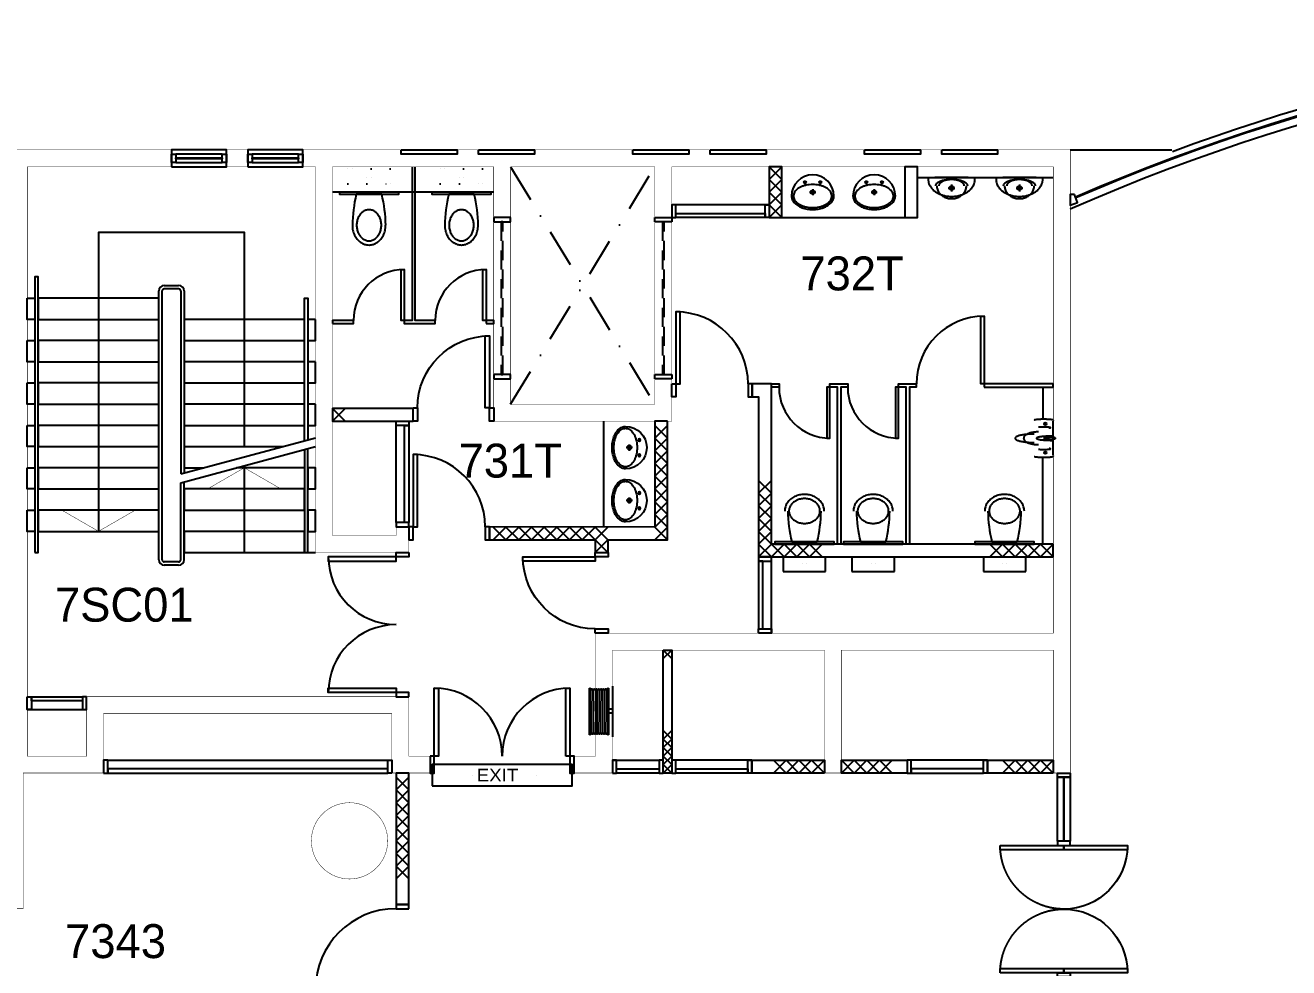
# Model space of a CAD drawing. Header units: millimetres. Extents: x -68474 to 336725, y -113450 to 40976.
# Drawn here: x -21824 to -6924, y 29278 to 40394 of the extents above; entities that cross this region are included whole.
import ezdxf

# ---------------------------------------------------------------- set-up
doc = ezdxf.new("R2010")
doc.units = ezdxf.units.MM
doc.header["$LTSCALE"] = 900
for name, pattern in [('s3152a$0$DASHDOT', [1, 0.5, -0.25, 0, -0.25]), ('s3152a$0$DOT', [0.25, 0, -0.25]), ('s3152a$0$HIDDEN', [0.375, 0.25, -0.125])]:
    doc.linetypes.add(name, pattern=pattern)
for name, color, linetype in [('s3152a$0$11', 14, 'Continuous'), ('s3152a$0$20', 7, 'Continuous'), ('s3152a$0$22', 2, 'Continuous'), ('s3152a$0$23', 7, 'Continuous'), ('s3152a$0$25', 7, 'Continuous'), ('s3152a$0$30', 7, 'Continuous'), ('s3152a$0$39', 7, 'Continuous'), ('s3152a$0$49', 7, 'Continuous'), ('s3152a$0$56', 7, 'Continuous'), ('s3152a$0$6', 7, 'Continuous'), ('s3152a$0$ROOM-NO', 4, 'Continuous')]:
    doc.layers.add(name, color=color, linetype=linetype)
doc.styles.add('s3152a$0$STANDARD', font='txt')

# ---------------------------------------------------------------- blocks, each defined once
blk = doc.blocks.new('s3152a$0$D950B')
at = {"layer": 's3152a$0$30', "color": 4, "linetype": 'Continuous'}
for points in [[(0.05, 0.155), (0.1, 0.155), (0.1, 1.005), (0.05, 1.005)], [(0.05, 0.155), (0, 0.155), (0, 0), (0.05, 0)], [(0.95, 0.155), (0.9, 0.155), (0.9, 0), (0.95, 0)]]:
    blk.add_lwpolyline(points, close=True, dxfattribs=at)
blk.add_arc((0.05, 0.155), 0.85, 0, 90, dxfattribs=at)
blk = doc.blocks.new('s3152a$0$H1350')
at = {"layer": 's3152a$0$22', "color": 1, "linetype": 'Continuous'}
for points in [[(0, 0), (0.15, 0.15), (0.3, 0), (0.45, 0.15), (0.6, 0), (0.75, 0.15), (0.9, 0), (1.05, 0.15), (1.2, 0), (1.35, 0.15)], [(0, 0.15), (0.15, 0), (0.3, 0.15), (0.45, 0), (0.6, 0.15), (0.75, 0), (0.9, 0.15), (1.05, 0), (1.2, 0.15), (1.35, 0)]]:
    blk.add_lwpolyline(points, dxfattribs=at)
blk = doc.blocks.new('s3152a$0$H150')
at = {"layer": 's3152a$0$22', "color": 1, "linetype": 'Continuous'}
for p, q in [((0, 0), (0.15, 0.15)), ((0, 0.15), (0.15, 0))]:
    blk.add_line(p, q, dxfattribs=at)
blk = doc.blocks.new('s3152a$0$INWHB')
at = {"layer": 's3152a$0$49', "color": 2, "linetype": 'Continuous'}
for p, q in [((-0.0727, 0.1182), (-0.1091, 0.1182)), ((-0.0909, 0.1), (-0.0909, 0.1364)), ((-0.0364, 0), (0.0364, 0)), ((0, 0.0364), (0, -0.0364)), ((0.1091, 0.1182), (0.0727, 0.1182)), ((0.0909, 0.1), (0.0909, 0.1364))]:
    blk.add_line(p, q, dxfattribs=at)
blk.add_lwpolyline([(0.227274, -0.045455, 0.072876), (0.223573, -0.021254, 0.06304), (0.213568, 0.001185, 0.057437), (0.195932, 0.023636, 0.043605), (0.174102, 0.042199, 0.039889), (0.144982, 0.059572, 0.031875), (0.113637, 0.07264, 0.030154), (0.077022, 0.082847, 0.026833), (0.039466, 0.088838, 0.026339), (0, 0.090914, 0.026339), (-0.039466, 0.088838, 0.026833), (-0.077022, 0.082847, 0.030154), (-0.113637, 0.07264, 0.031875), (-0.144982, 0.059572, 0.039889), (-0.174102, 0.042199, 0.043605), (-0.195932, 0.023636, 0.057437), (-0.213568, 0.001185, 0.06304), (-0.223573, -0.021254, 0.072876), (-0.227274, -0.045455, 0.072876), (-0.223573, -0.069656, 0.06304), (-0.213568, -0.092094, 0.057437), (-0.195932, -0.114546, 0.043605), (-0.174102, -0.133108, 0.039889), (-0.144982, -0.150481, 0.031875), (-0.113637, -0.16355, 0.030154), (-0.077022, -0.173757, 0.026833), (-0.039466, -0.179748, 0.026339), (0, -0.181824, 0.026339), (0.039466, -0.179748, 0.026833), (0.077022, -0.173757, 0.030154), (0.113637, -0.16355, 0.031875), (0.144982, -0.150481, 0.039889), (0.174102, -0.133108, 0.043605), (0.195932, -0.114546, 0.057437), (0.213568, -0.092094, 0.06304), (0.223573, -0.069656, 0.072876), (0.227274, -0.045455)], format="xyb", close=True, dxfattribs=at)
blk.add_lwpolyline([(-0.250002, -0.045455, 0.051507), (-0.247782, -0.066455, 0.047964), (-0.241483, -0.086631, 0.045732), (-0.23062, -0.106852, 0.038743), (-0.216508, -0.125001, 0.036374), (-0.197751, -0.14279, 0.030392), (-0.176778, -0.15795, 0.028753), (-0.151573, -0.171974, 0.02488), (-0.125001, -0.183232, 0.023929), (-0.09522, -0.192557, 0.021857), (-0.064705, -0.199126, 0.021427), (-0.032468, -0.203201, 0.020782), (0, -0.204547, 0.020782), (0.032468, -0.203201, 0.021427), (0.064705, -0.199126, 0.021857), (0.09522, -0.192557, 0.023929), (0.125001, -0.183232, 0.02488), (0.151573, -0.171974, 0.028753), (0.176778, -0.15795, 0.030392), (0.197751, -0.14279, 0.036374), (0.216508, -0.125001, 0.038743), (0.23062, -0.106852, 0.045732), (0.241483, -0.086631, 0.047964), (0.247782, -0.066455, 0.051507), (0.250002, -0.045455)], format="xyb", dxfattribs=at)
for centre, radius in [((-0.09091, 0.118183), 0.013636), ((0, 0), 0.022727), ((0.09091, 0.118183), 0.013636)]:
    blk.add_circle(centre, radius, dxfattribs=at)
blk.add_arc((0, -0.045455), 0.250002, 0, 180, dxfattribs=at)
blk = doc.blocks.new('s3152a$0$EXIT')
at = {"layer": 's3152a$0$39', "color": 1, "linetype": 'Continuous'}
blk.add_lwpolyline([(-0.825, -0.25), (0.825, -0.25), (0.825, 0), (-0.825, 0)], close=True, dxfattribs=at)
at = {"layer": 's3152a$0$39', "color": 1, "linetype": 's3152a$0$DOT'}
for centre in [(-0.375001, -0.125), (0.375001, -0.125)]:
    blk.add_circle(centre, 0.025, dxfattribs=at)
at = {"layer": 's3152a$0$39', "color": 1, "linetype": 'Continuous', "style": 's3152a$0$STANDARD', "width": 1.1}
blk.add_text('EXIT', height=0.15, dxfattribs=at).set_placement((-0.3001, -0.2))
blk = doc.blocks.new('s3152a$0$HAT15')
at = {"layer": 's3152a$0$22', "color": 14, "linetype": 'Continuous'}
for p, q in [((0, 0), (0.15, 0.15)), ((0, 0.15), (0.15, 0))]:
    blk.add_line(p, q, dxfattribs=at)
blk = doc.blocks.new('s3152a$0$CHAT15')
at = {"layer": 's3152a$0$22', "color": 14, "linetype": 'Continuous'}
for points in [[(0, 0), (0.15, 0.15), (0.3, 0), (0.45, 0.15), (0.6, 0), (0.75, 0.15)], [(0, 0.15), (0.15, 0), (0.3, 0.15), (0.45, 0), (0.6, 0.15), (0.75, 0)]]:
    blk.add_lwpolyline(points, dxfattribs=at)
blk = doc.blocks.new('s3152a$0$H600')
at = {"layer": 's3152a$0$22', "color": 14, "linetype": 'Continuous'}
for points in [[(0, 0), (0.15, 0.15), (0.3, 0), (0.45, 0.15), (0.6, 0)], [(0, 0.15), (0.15, 0), (0.3, 0.15), (0.45, 0), (0.6, 0.15)]]:
    blk.add_lwpolyline(points, dxfattribs=at)
blk = doc.blocks.new('s3152a$0$HR')
at = {"layer": 's3152a$0$56', "color": 1, "linetype": 's3152a$0$HIDDEN'}
for p, q in [((-0.3, 0), (0.3, 0)), ((0.249, -0.0595), (-0.2491, -0.0671)), ((0.249, -0.0863), (-0.2491, -0.0939)), ((0.249, -0.1131), (-0.2491, -0.1207)), ((0.249, -0.1399), (-0.2491, -0.1475)), ((0.249, -0.1667), (-0.2491, -0.1743)), ((-0.2491, -0.201), (0.249, -0.1934)), ((0.249, -0.2202), (-0.2491, -0.2278)), ((0.249, -0.247), (-0.2491, -0.2546))]:
    blk.add_line(p, q, dxfattribs=at)
for points in [[(-0.275, -0.0575), (-0.275, -0.045), (0.275, -0.045), (0.275, -0.0575)], [(0.02, -0.0001), (0.02, -0.045), (-0.03, -0.045), (-0.03, -0.0001)], [(0.275, -0.2575), (0.275, -0.27), (-0.275, -0.27), (-0.275, -0.2575)]]:
    blk.add_lwpolyline(points, close=True, dxfattribs=at)
for centre, start, end in [((-0.2491, -0.08055), 89.999978, 269.999972), ((-0.2491, -0.107336), 89.999978, 269.999972), ((-0.2491, -0.134122), 89.999978, 269.999972), ((-0.2491, -0.160907), 89.999978, 269.999972), ((0.249, -0.07295), 270.000028, 90.000022), ((0.249, -0.099736), 270.000028, 90.000022), ((0.249, -0.126522), 270.000028, 90.000022), ((0.249, -0.153307), 270.000028, 90.000022), ((-0.2491, -0.187693), 89.999978, 269.999972), ((-0.2491, -0.214479), 89.999978, 269.999972), ((-0.2491, -0.241265), 89.999978, 269.999972), ((0.249, -0.180093), 270.000028, 90.000022), ((0.249, -0.206879), 270.000028, 90.000022), ((0.249, -0.233665), 270.000028, 90.000022)]:
    blk.add_arc(centre, 0.013393, start, end, dxfattribs=at)
blk = doc.blocks.new('s3152a$0$D1700B')
at = {"layer": 's3152a$0$30', "color": 14, "linetype": 'Continuous'}
for points in [[(0, 0), (0.05, 0), (0.05, 0.95), (0.1, 0.95), (0.1, 0.15), (0, 0.15), (0, 0)], [(1.7, 0), (1.65, 0), (1.65, 0.95), (1.6, 0.95), (1.6, 0.15), (1.7, 0.15), (1.7, 0)]]:
    blk.add_lwpolyline(points, dxfattribs=at)
for centre, start, end in [((0.05, 0.15), 0, 90), ((1.650003, 0.15), 90, 180)]:
    blk.add_arc(centre, 0.800001, start, end, dxfattribs=at)
blk = doc.blocks.new('s3152a$0$D1600D')
at = {"layer": 's3152a$0$30', "color": 10, "linetype": 'Continuous'}
for points in [[(0.05, 0.075), (0.1, 0.075), (0.1, 0.825), (0.05, 0.825)], [(1.5, 0.075), (1.55, 0.075), (1.55, 0.825), (1.5, 0.825)], [(0, 0), (0.05, 0), (0.05, 0.15), (0, 0.15)], [(1.6, 0), (1.55, 0), (1.55, 0.15), (1.6, 0.15)]]:
    blk.add_lwpolyline(points, close=True, dxfattribs=at)
at = {"layer": 's3152a$0$30', "color": 10, "linetype": 's3152a$0$HIDDEN'}
for points in [[(0.05, -0.675), (0.1, -0.675), (0.1, 0.075), (0.05, 0.075)], [(1.5, -0.675), (1.55, -0.675), (1.55, 0.075), (1.5, 0.075)]]:
    blk.add_lwpolyline(points, close=True, dxfattribs=at)
at = {"layer": 's3152a$0$30', "color": 10, "linetype": 'Continuous'}
for centre, start, end in [((0.05, 0.075), 0, 90), ((1.550003, 0.075), 90, 180)]:
    blk.add_arc(centre, 0.750001, start, end, dxfattribs=at)
at = {"layer": 's3152a$0$30', "color": 10, "linetype": 's3152a$0$HIDDEN'}
for centre, start, end in [((0.05, 0.075), 270, 0), ((1.550003, 0.075), 180, 270)]:
    blk.add_arc(centre, 0.750001, start, end, dxfattribs=at)
blk = doc.blocks.new('s3152a$0$D1050B')
at = {"layer": 's3152a$0$30', "linetype": 'Continuous'}
for points in [[(0.05, 0.15), (0.1, 0.15), (0.1, 1.1), (0.05, 1.1)], [(0, 0), (0.05, 0), (0.05, 0.15), (0, 0.15)], [(1, 0), (1.05, 0), (1.05, 0.15), (1, 0.15)]]:
    blk.add_lwpolyline(points, close=True, dxfattribs=at)
blk.add_arc((0.05, 0.15), 0.95, 0, 90, dxfattribs=at)
blk = doc.blocks.new('s3152a$0$D1700A')
at = {"layer": 's3152a$0$30', "color": 4, "linetype": 'Continuous'}
for points in [[(0.05, 0.2), (0.05, 1), (0.1, 1), (0.1, 0.2)], [(1.6, 0.2), (1.6, 1), (1.65, 1), (1.65, 0.2)], [(0, 0.2), (0, 0), (0.05, 0), (0.05, 0.2)], [(1.65, 0.2), (1.65, 0), (1.7, 0), (1.7, 0.2)]]:
    blk.add_lwpolyline(points, close=True, dxfattribs=at)
for centre, start, end in [((0.05, 0.2), 359.999997, 89.999997), ((1.650003, 0.2), 90, 180)]:
    blk.add_arc(centre, 0.800001, start, end, dxfattribs=at)
blk = doc.blocks.new('s3152a$0$URINAL')
at = {"layer": 's3152a$0$49', "color": 2, "linetype": 'Continuous'}
for p, q in [((0.1974, 0.126), (-0.1974, 0.126)), ((-0.04, 0), (0.04, 0)), ((0, 0.04), (0, -0.04))]:
    blk.add_line(p, q, dxfattribs=at)
for points in [[(-0.273721, 0.119107, 0.048119), (-0.274713, 0.091518, 0.047357), (-0.27049, 0.064232, 0.046233), (-0.260788, 0.03713, 0.041674), (-0.246508, 0.012101, 0.039825), (-0.226759, -0.012176, 0.034711), (-0.203615, -0.033287, 0.033156), (-0.175464, -0.052688, 0.029346), (-0.145101, -0.06845, 0.028353), (-0.110889, -0.081463, 0.026166), (-0.075456, -0.090689, 0.025698), (-0.037933, -0.096404, 0.024996), (-0.000022, -0.0983, 0.024996), (0.03789, -0.096409, 0.025697), (0.075414, -0.090698, 0.026165), (0.110849, -0.081476, 0.028351), (0.145064, -0.068466, 0.029343), (0.17543, -0.052708, 0.033153), (0.203585, -0.033311, 0.034708), (0.226734, -0.012202, 0.039821), (0.246488, 0.012072, 0.04167), (0.260774, 0.0371, 0.04623), (0.270482, 0.0642, 0.047355), (0.274711, 0.091486, 0.04812), (0.273725, 0.119075)], [(0.1908, 0.025, 0.083482), (0.188991, 0.03515, 0.065598), (0.184299, 0.044412, 0.056472), (0.175633, 0.054321, 0.037114), (0.165238, 0.0625, 0.032656), (0.15052, 0.071105, 0.023126), (0.134916, 0.078033, 0.021129), (0.115388, 0.084738, 0.016704), (0.0954, 0.089952, 0.015769), (0.072504, 0.094378, 0.013783), (0.049383, 0.097445, 0.013403), (0.024725, 0.09937, 0.012829), (0, 0.1, 0.012829), (-0.024725, 0.09937, 0.013403), (-0.049383, 0.097445, 0.013783), (-0.072504, 0.094378, 0.015769), (-0.0954, 0.089952, 0.016704), (-0.115388, 0.084738, 0.021129), (-0.134916, 0.078033, 0.023126), (-0.15052, 0.071105, 0.032656), (-0.165238, 0.0625, 0.037114), (-0.175633, 0.054321, 0.056472), (-0.184299, 0.044412, 0.065598), (-0.188991, 0.03515, 0.083482), (-0.1908, 0.025)], [(-0.175, 0.025, 0.041648), (-0.173192, 0.003581, 0.040768), (-0.167912, -0.01726, 0.04019), (-0.159083, -0.037481, 0.03806), (-0.14722, -0.056096, 0.037232), (-0.132074, -0.073398, 0.034861), (-0.114601, -0.088363, 0.034115), (-0.094417, -0.10129, 0.032266), (-0.072698, -0.111445, 0.03178), (-0.049179, -0.118951, 0.030802), (-0.024905, -0.123473, 0.030636), (0, -0.124997, 0.030636), (0.024905, -0.123473, 0.030802), (0.049179, -0.118951, 0.03178), (0.072698, -0.111445, 0.032266), (0.094417, -0.10129, 0.034115), (0.114601, -0.088363, 0.034861), (0.132074, -0.073398, 0.037232), (0.14722, -0.056096, 0.03806), (0.159083, -0.037481, 0.04019), (0.167912, -0.01726, 0.040768), (0.173192, 0.003581, 0.041648), (0.175, 0.025)], [(0.15, 0.025, 0.065631), (0.14863, 0.035003, 0.05706), (0.144889, 0.044412, 0.052063), (0.138229, 0.054122, 0.039107), (0.129904, 0.0625, 0.035428), (0.118478, 0.071004, 0.027056), (0.106066, 0.078033, 0.025066), (0.090809, 0.084699, 0.020572), (0.075, 0.089952, 0.01956), (0.057052, 0.094366, 0.017395), (0.038823, 0.097445, 0.016967), (0.019455, 0.099368, 0.016322), (0, 0.1, 0.016322), (-0.019455, 0.099368, 0.016967), (-0.038823, 0.097445, 0.017395), (-0.057052, 0.094366, 0.01956), (-0.075, 0.089952, 0.020572), (-0.090809, 0.084699, 0.025066), (-0.106066, 0.078033, 0.027056), (-0.118478, 0.071004, 0.035428), (-0.129904, 0.0625, 0.039107), (-0.138229, 0.054122, 0.052063), (-0.144889, 0.044412, 0.05706), (-0.14863, 0.035003, 0.065631), (-0.15, 0.025)]]:
    blk.add_lwpolyline(points, format="xyb", dxfattribs=at)
blk.add_circle((0, 0), 0.025, dxfattribs=at)
blk = doc.blocks.new('s3152a$0$55AAD')
at = {"layer": 's3152a$0$49', "color": 2, "linetype": 'Continuous'}
for p, q in [((-0.3501, 0.0251), (-0.5001, 0.0251)), ((-0.5001, 0.0251), (-0.2001, 0.0251)), ((-0.5001, 0.0251), (-0.2001, 0.0251)), ((-0.6, -0.15), (-0.1, -0.15)), ((-0.6, -0.15), (-0.6, -0.325)), ((-0.1, -0.325), (-0.1, -0.15)), ((-0.6, -0.325), (-0.1, -0.325))]:
    blk.add_line(p, q, dxfattribs=at)
at = {"layer": 's3152a$0$49', "color": 2, "linetype": 's3152a$0$DOT'}
for p, q in [((-0.375, -0.225), (-0.375, 0)), ((-0.325, -0.225), (-0.325, 0))]:
    blk.add_line(p, q, dxfattribs=at)
at = {"layer": 's3152a$0$49', "color": 2, "linetype": 'Continuous'}
for points in [[(-0.1169, 0.390001, 0.038902), (-0.118923, 0.415681, 0.038109), (-0.124843, 0.440755, 0.037587), (-0.134757, 0.465249, 0.035627), (-0.14813, 0.488051, 0.034853), (-0.165282, 0.5096, 0.032579), (-0.185174, 0.528665, 0.031843), (-0.208348, 0.545732, 0.029932), (-0.23345, 0.559829, 0.029397), (-0.260994, 0.571239, 0.028181), (-0.28967, 0.579419, 0.027906), (-0.319649, 0.584428, 0.027494), (-0.350001, 0.586101, 0.027494), (-0.380352, 0.584428, 0.027906), (-0.410331, 0.579419, 0.028181), (-0.439007, 0.571239, 0.029397), (-0.466551, 0.559829, 0.029932), (-0.491654, 0.545732, 0.031843), (-0.514827, 0.528665, 0.032579), (-0.534719, 0.5096, 0.034853), (-0.551871, 0.488051, 0.035627), (-0.565244, 0.465249, 0.037587), (-0.575158, 0.440755, 0.038109), (-0.581078, 0.415681, 0.038902), (-0.583101, 0.390001)], [(-0.1669, 0.390001, 0.041026), (-0.168495, 0.409157, 0.03988), (-0.173139, 0.427814, 0.03913), (-0.180956, 0.446116, 0.036397), (-0.191431, 0.463051, 0.035345), (-0.204954, 0.479158, 0.032343), (-0.220529, 0.493309, 0.0314), (-0.238786, 0.506059, 0.029006), (-0.25845, 0.516527, 0.028353), (-0.280126, 0.525042, 0.026886), (-0.302611, 0.531123, 0.026561), (-0.326174, 0.534857, 0.026073), (-0.350001, 0.536101, 0.026073), (-0.373827, 0.534857, 0.026561), (-0.39739, 0.531123, 0.026886), (-0.419875, 0.525042, 0.028353), (-0.441551, 0.516527, 0.029006), (-0.461215, 0.506059, 0.0314), (-0.479472, 0.493309, 0.032343), (-0.495047, 0.479158, 0.035345), (-0.50857, 0.463051, 0.036397), (-0.519045, 0.446116, 0.03913), (-0.526862, 0.427814, 0.03988), (-0.531506, 0.409157, 0.041026), (-0.533101, 0.390001)], [(-0.533101, 0.390001, 0.041026), (-0.531506, 0.370845, 0.03988), (-0.526862, 0.352187, 0.03913), (-0.519045, 0.333885, 0.036397), (-0.50857, 0.316951, 0.035345), (-0.495047, 0.300843, 0.032343), (-0.479472, 0.286692, 0.0314), (-0.461215, 0.273942, 0.029006), (-0.441551, 0.263474, 0.028353), (-0.419875, 0.254959, 0.026886), (-0.39739, 0.248879, 0.026561), (-0.373827, 0.245144, 0.026073), (-0.350001, 0.2439, 0.026073), (-0.326174, 0.245144, 0.026561), (-0.302611, 0.248879, 0.026886), (-0.280126, 0.254959, 0.028353), (-0.25845, 0.263474, 0.029006), (-0.238786, 0.273942, 0.0314), (-0.220529, 0.286692, 0.032343), (-0.204954, 0.300843, 0.035345), (-0.191431, 0.316951, 0.036397), (-0.180956, 0.333885, 0.03913), (-0.173139, 0.352187, 0.03988), (-0.168495, 0.370845, 0.041026), (-0.1669, 0.390001)]]:
    blk.add_lwpolyline(points, format="xyb", dxfattribs=at)
blk.add_lwpolyline([(-0.7, 0), (0, 0), (0, 0.025), (-0.7, 0.025), (-0.7001, 0.0001)], dxfattribs=at)
at = {"layer": 's3152a$0$49', "color": 2, "linetype": 's3152a$0$DOT'}
blk.add_circle((-0.350001, -0.225), 0.025, dxfattribs=at)
at = {"layer": 's3152a$0$49', "color": 2, "linetype": 'Continuous'}
for centre, start, end in [((1.185185, 0.422852), 181.087622, 193.279617), ((-1.885187, 0.422852), 346.720381, 358.912375)]:
    blk.add_arc(centre, 1.731561, start, end, dxfattribs=at)
blk = doc.blocks.new('s3152a$0$SWHB')
at = {"layer": 's3152a$0$49', "color": 2, "linetype": 'Continuous'}
for p, q in [((0.025, 0.4), (0.025, 0)), ((0.105, 0.37), (0.135, 0.37)), ((0.12, 0.385), (0.12, 0.355)), ((0.07, 0.2), (0.14, 0.2)), ((0.105, 0.165), (0.105, 0.235)), ((0.135, 0.03), (0.105, 0.03)), ((0.12, 0.045), (0.12, 0.015))]:
    blk.add_line(p, q, dxfattribs=at)
for points in [[(0.25, 0.413729, 0.099389), (0.246676, 0.415538, 0.020579), (0.242932, 0.41655, 0.019083), (0.235844, 0.418024, 0.009327), (0.228678, 0.419094, 0.008163), (0.218459, 0.42028, 0.005426), (0.208211, 0.421189, 0.004951), (0.195575, 0.422052, 0.003907), (0.182925, 0.422692, 0.003707), (0.168737, 0.423195, 0.00331), (0.154543, 0.4235, 0.003249), (0.139772, 0.423625, 0.003224), (0.125, 0.423559, 0.003268), (0.110652, 0.42331, 0.003598), (0.096309, 0.422864, 0.003771), (0.083361, 0.422273, 0.004679), (0.070425, 0.421463, 0.005094), (0.059755, 0.42059, 0.007423), (0.049112, 0.419451, 0.008434), (0.041434, 0.418396, 0.016175), (0.033822, 0.416966, 0.018015), (0.029563, 0.415922, 0.070243), (0.025598, 0.414176, 0.179913), (0.02471, 0.412769, 0.268919), (0.025, 0.411272)], [(0.2, 0.329225, 0.006402), (0.192472, 0.329918, 0.004385), (0.18493, 0.330448, 0.004026), (0.175781, 0.33094, 0.003243), (0.166627, 0.331299, 0.003094), (0.156484, 0.33157, 0.002809), (0.146339, 0.331722, 0.002771), (0.135894, 0.331762, 0.002793), (0.125449, 0.331686, 0.002845), (0.115413, 0.331501, 0.003188), (0.10538, 0.331194, 0.00336), (0.096437, 0.330806, 0.004261), (0.0875, 0.330281, 0.004671), (0.080256, 0.329729, 0.007043), (0.073028, 0.329008, 0.008047), (0.067968, 0.328359, 0.016609), (0.062949, 0.327461, 0.017138), (0.06033, 0.326865, 0.092607), (0.057951, 0.325747, 0.297366), (0.057783, 0.324838, 0.184769), (0.058374, 0.323982, 0.063782), (0.0612, 0.322911, 0.015332), (0.064189, 0.322287, 0.014045), (0.069577, 0.321416, 0.007274), (0.075, 0.320776)], [(0.075, 0.2125, 0.005438), (0.065292, 0.212396, 0.005719), (0.055589, 0.212074, 0.005905), (0.046536, 0.211566, 0.00692), (0.0375, 0.210826, 0.007399), (0.029716, 0.209967, 0.009905), (0.021967, 0.208839, 0.011032), (0.015969, 0.207717, 0.017937), (0.010048, 0.20625, 0.020879), (0.006189, 0.204996, 0.047975), (0.002556, 0.203236, 0.068124), (0.00084, 0.201861, 0.186356), (0, 0.2, 0.186356), (0.00084, 0.19814, 0.068124), (0.002556, 0.196765, 0.047975), (0.006189, 0.195004, 0.020879), (0.010048, 0.19375, 0.017937), (0.015969, 0.192284, 0.011032), (0.021967, 0.191161, 0.009905), (0.029716, 0.190034, 0.007399), (0.0375, 0.189175, 0.00692), (0.046536, 0.188435, 0.005905), (0.055589, 0.187926, 0.005719), (0.065292, 0.187605, 0.005438), (0.075, 0.1875)], [(0.025, 0.175, 0.004078), (0.050886, 0.17521, 0.004292), (0.076764, 0.175852, 0.004433), (0.100894, 0.176868, 0.005207), (0.125, 0.17835, 0.005573), (0.145738, 0.180065, 0.007505), (0.166422, 0.182323, 0.00837), (0.182374, 0.184559, 0.013844), (0.198205, 0.1875, 0.016014), (0.208381, 0.189964, 0.039812), (0.218186, 0.19353, 0.055445), (0.222657, 0.196087, 0.233017), (0.225, 0.2, 0.233017), (0.222657, 0.203914, 0.055445), (0.218186, 0.206471, 0.039812), (0.208381, 0.210036, 0.016014), (0.198205, 0.2125, 0.013844), (0.182374, 0.215442, 0.00837), (0.166422, 0.217678, 0.007505), (0.145738, 0.219935, 0.005573), (0.125, 0.221651, 0.005207), (0.100894, 0.223132, 0.004433), (0.076764, 0.224149, 0.004292), (0.050886, 0.224791, 0.004078), (0.025, 0.225)], [(0.2, 0.125, 0.013988), (0.222684, 0.125631, 0.014591), (0.245294, 0.127556, 0.014992), (0.266519, 0.130626, 0.01706), (0.2875, 0.135048, 0.018032), (0.305868, 0.140275, 0.02254), (0.323744, 0.146967, 0.024565), (0.338112, 0.153929, 0.033825), (0.351555, 0.1625, 0.038083), (0.361154, 0.170753, 0.055183), (0.369038, 0.180589, 0.062682), (0.373365, 0.189909, 0.076588), (0.375001, 0.2, 0.076588), (0.373365, 0.210092, 0.062682), (0.369038, 0.219412, 0.055183), (0.361154, 0.229248, 0.038083), (0.351555, 0.2375, 0.033825), (0.338112, 0.246072, 0.024565), (0.323744, 0.253033, 0.02254), (0.305868, 0.259726, 0.018032), (0.2875, 0.264952, 0.01706), (0.266519, 0.269374, 0.014992), (0.245294, 0.272445, 0.014591), (0.222684, 0.27437, 0.013988), (0.2, 0.275)], [(0.25, 0.15, 0.007251), (0.27913, 0.150419, 0.007617), (0.308235, 0.151704, 0.00786), (0.335411, 0.15374, 0.009172), (0.362501, 0.156699, 0.009791), (0.385893, 0.160142, 0.012973), (0.4091, 0.164645, 0.014411), (0.427178, 0.169161, 0.022771), (0.444856, 0.175, 0.026586), (0.456617, 0.18014, 0.054634), (0.467334, 0.187059, 0.074244), (0.472615, 0.19285, 0.144765), (0.475001, 0.2, 0.144765), (0.472615, 0.207151, 0.074244), (0.467334, 0.212941, 0.054634), (0.456617, 0.219861, 0.026586), (0.444856, 0.225, 0.022771), (0.427178, 0.23084, 0.014411), (0.4091, 0.235356, 0.012973), (0.385893, 0.239859, 0.009791), (0.362501, 0.243302, 0.009172), (0.335411, 0.246261, 0.00786), (0.308235, 0.248297, 0.007617), (0.27913, 0.249581, 0.007251), (0.25, 0.25)], [(0.075, 0.079225, 0.007274), (0.069577, 0.078584, 0.014045), (0.064189, 0.077714, 0.015332), (0.0612, 0.07709, 0.063782), (0.058374, 0.076018, 0.184769), (0.057783, 0.075163, 0.297366), (0.057951, 0.074253, 0.092607), (0.06033, 0.073136, 0.017138), (0.062949, 0.072539, 0.016609), (0.067968, 0.071642, 0.008047), (0.073028, 0.070993, 0.007043), (0.080256, 0.070272, 0.004671), (0.0875, 0.06972, 0.004261), (0.096437, 0.069195, 0.00336), (0.10538, 0.068806, 0.003188), (0.115413, 0.0685, 0.002845), (0.125449, 0.068315, 0.002793), (0.135894, 0.068239, 0.002771), (0.146339, 0.068279, 0.002809), (0.156484, 0.06843, 0.003094), (0.166627, 0.068701, 0.003243), (0.175781, 0.069061, 0.004026), (0.18493, 0.069553, 0.004385), (0.192472, 0.070083, 0.006402), (0.2, 0.070776)], [(0.025, -0.011271, 0.268919), (0.02471, -0.012768, 0.179913), (0.025598, -0.014175, 0.070243), (0.029563, -0.015921, 0.018015), (0.033822, -0.016965, 0.016175), (0.041434, -0.018396, 0.008434), (0.049112, -0.019451, 0.007423), (0.059755, -0.02059, 0.005094), (0.070425, -0.021462, 0.004679), (0.083361, -0.022272, 0.003771), (0.096309, -0.022863, 0.003598), (0.110652, -0.023309, 0.003268), (0.125, -0.023558, 0.003224), (0.139772, -0.023624, 0.003249), (0.154543, -0.023499, 0.00331), (0.168737, -0.023195, 0.003707), (0.182925, -0.022691, 0.003907), (0.195575, -0.022052, 0.004951), (0.208211, -0.021188, 0.005426), (0.218459, -0.02028, 0.008163), (0.228678, -0.019093, 0.009327), (0.235844, -0.018023, 0.019083), (0.242932, -0.016549, 0.020579), (0.246676, -0.015537, 0.099389), (0.25, -0.013729)]]:
    blk.add_lwpolyline(points, format="xyb", dxfattribs=at)
for centre, radius in [((0.12, 0.370001), 0.015), ((0.105, 0.2), 0.025), ((0.12, 0.03), 0.015)]:
    blk.add_circle(centre, radius, dxfattribs=at)
blk = doc.blocks.new('s3152a$0$H1200')
at = {"layer": 's3152a$0$22', "color": 1, "linetype": 'Continuous'}
for points in [[(0, 0), (0.15, 0.15), (0.3, 0), (0.45, 0.15), (0.6, 0), (0.75, 0.15), (0.9, 0), (1.05, 0.15), (1.2, 0)], [(0, 0.15), (0.15, 0), (0.3, 0.15), (0.45, 0), (0.6, 0.15), (0.75, 0), (0.9, 0.15), (1.05, 0), (1.2, 0.15)]]:
    blk.add_lwpolyline(points, dxfattribs=at)
blk = doc.blocks.new('s3152a')
at = {"layer": 's3152a$0$11', "color": 3, "linetype": 'Continuous', "const_width": 5}
for points in [[(-20100, 38725), (-20100, 38925), (-22000, 38925), (-22000, 31575), (-22000, 29975), (-21850, 29975), (-21850, 31575), (-20900, 31575), (-20900, 32275), (-17500, 32275), (-17500, 31575), (-17050, 31575), (-17050, 31775), (-17300, 31775), (-17300, 32475), (-21100, 32475), (-21100, 31775), (-21800, 31775), (-21800, 38725)], [(-19450, 38725), (-19200, 38725), (-19200, 38925), (-19450, 38925)], [(-15350, 31775), (-15100, 31775), (-15100, 33225), (-9700, 33225), (-9700, 38725), (-14200, 38725), (-14200, 35725), (-16300, 35725), (-16300, 38725), (-18200, 38725), (-18200, 34375), (-17450, 34375), (-17450, 34480), (-17300, 34480), (-17300, 34175), (-18400, 34175), (-18400, 38725), (-18550, 38725), (-18550, 38925), (-17389, 38925), (-17389, 38875), (-16730, 38875), (-16730, 38925), (-16478, 38925), (-16478, 38875), (-15819, 38875), (-15819, 38925), (-14658, 38925), (-14658, 38875), (-14000, 38875), (-14000, 38925), (-13748, 38925), (-13748, 38875), (-13088, 38875), (-13088, 38925), (-11927, 38925), (-11927, 38875), (-11268, 38875), (-11268, 38925), (-11016, 38925), (-11016, 38875), (-10357, 38875), (-10357, 38925), (-9500, 38925), (-9500, 31575), (-9700, 31575), (-9700, 33025), (-12200, 33025), (-12200, 31575), (-12400, 31575), (-12400, 33025), (-14900, 33025), (-14900, 31575), (-15350, 31575)], [(-16100, 35925), (-14400, 35925), (-14400, 38725), (-16100, 38725)]]:
    blk.add_lwpolyline(points, close=True, dxfattribs=at)
at = {"layer": 's3152a$0$11', "color": 14, "linetype": 'Continuous'}
for points in [[(-17389, 38925), (-16730, 38925), (-16730, 38925), (-16730, 38925), (-16730, 38875), (-17389, 38875)], [(-16478, 38925), (-15819, 38925), (-15819, 38875), (-16478, 38875)], [(-14658, 38925), (-14000, 38925), (-14000, 38875), (-14658, 38875)], [(-13748, 38925), (-13088, 38925), (-13088, 38875), (-13748, 38875)], [(-11927, 38925), (-11268, 38925), (-11268, 38875), (-11927, 38875)], [(-11016, 38925), (-10357, 38925), (-10357, 38875), (-11016, 38875)]]:
    blk.add_lwpolyline(points, close=True, dxfattribs=at)
at = {"layer": 's3152a$0$11', "color": 1, "linetype": 'Continuous'}
for points in [[(-13050, 38125), (-12900, 38125), (-12900, 38725), (-13050, 38725)], [(-9700, 34275), (-13025, 34275), (-13025, 36163), (-13250, 36163), (-13250, 36013), (-13175, 36013), (-13175, 34125), (-9700, 34125)], [(-17250, 35875), (-18200, 35875), (-18200, 35725), (-17250, 35725)], [(-14300, 33025), (-14200, 33025), (-14200, 31575), (-14300, 31575)]]:
    blk.add_lwpolyline(points, close=True, dxfattribs=at)
at = {"layer": 's3152a$0$20', "color": 1, "linetype": 'Continuous'}
for points in [[(-14250, 35725), (-14400, 35725), (-14400, 34475), (-16350, 34480), (-16350, 34325), (-15105, 34325), (-15105, 34175), (-14950, 34175), (-14950, 34325), (-14400, 34325), (-14250, 34325)], [(-17450, 30025), (-17300, 30025), (-17300, 31575), (-17450, 31575)]]:
    blk.add_lwpolyline(points, close=True, dxfattribs=at)
at = {"layer": 's3152a$0$20', "color": 3, "linetype": 'Continuous'}
for points in [[(-12400, 31575), (-13254, 31575), (-13254, 31725), (-12400, 31725)], [(-11425, 31575), (-12200, 31575), (-12200, 31725), (-11425, 31725)], [(-9700, 31575), (-10475, 31575), (-10475, 31725), (-9700, 31725)]]:
    blk.add_lwpolyline(points, close=True, dxfattribs=at)
at = {"layer": 's3152a$0$20', "color": 10, "linetype": 'Continuous'}
for points in [[(-9501, 31525), (-9651, 31525), (-9651, 31575), (-9501, 31575)], [(-9651, 31525), (-9581, 31525), (-9581, 30770), (-9651, 30770)], [(-9571, 31525), (-9501, 31525), (-9501, 30770), (-9571, 30770)]]:
    blk.add_lwpolyline(points, close=True, dxfattribs=at)
at = {"layer": 's3152a$0$23', "color": 14, "linetype": 'Continuous'}
blk.add_line((-9500, 38925), (-8303, 38925), dxfattribs=at)
at = {"layer": 's3152a$0$23', "color": 14, "linetype": 's3152a$0$DASHDOT'}
for p, q in [((-16100, 35925), (-14400, 38725)), ((-16100, 38725), (-14400, 35925))]:
    blk.add_line(p, q, dxfattribs=at)
at = {"layer": 's3152a$0$23', "color": 10, "linetype": 'Continuous'}
for points in [[(-20100, 38725), (-19450, 38725), (-19450, 38925), (-20100, 38925)], [(-19200, 38725), (-18550, 38725), (-18550, 38925), (-19200, 38925)], [(-20100, 38875), (-20050, 38875), (-20050, 38775), (-20100, 38775)], [(-20050, 38776), (-19500, 38776), (-19500, 38875), (-20050, 38875)], [(-20050, 38830), (-19500, 38830), (-19500, 38820), (-20050, 38820)], [(-19500, 38875), (-19450, 38875), (-19450, 38775), (-19500, 38775)], [(-19200, 38875), (-19150, 38875), (-19150, 38775), (-19200, 38775)], [(-19150, 38776), (-18600, 38776), (-18600, 38875), (-19150, 38875)], [(-19150, 38830), (-18600, 38830), (-18600, 38820), (-19150, 38820)], [(-18600, 38875), (-18550, 38875), (-18550, 38775), (-18600, 38775)]]:
    blk.add_lwpolyline(points, close=True, dxfattribs=at)
at = {"layer": 's3152a$0$23', "color": 14, "linetype": 'Continuous'}
blk.add_lwpolyline([(-9450, 38398), (-9500, 38398), (-9500, 38274), (-9416, 38304)], close=True, dxfattribs=at)
at = {"layer": 's3152a$0$23', "color": 10, "linetype": 's3152a$0$HIDDEN'}
for points in [[(-16300, 38075), (-16100, 38075), (-16100, 38125), (-16300, 38125)], [(-16210, 36275), (-16192, 36275), (-16192, 38075), (-16210, 38075)], [(-14200, 38075), (-14400, 38075), (-14400, 38125), (-14200, 38125)], [(-14308, 36275), (-14290, 36275), (-14290, 38075), (-14308, 38075)], [(-16300, 36225), (-16100, 36225), (-16100, 36275), (-16300, 36275)], [(-14200, 36225), (-14400, 36225), (-14400, 36275), (-14200, 36275)]]:
    blk.add_lwpolyline(points, close=True, dxfattribs=at)
at = {"layer": 's3152a$0$23', "color": 14, "linetype": 'Continuous'}
for radius, start, end in [(23800, 69.6032, 110.3961), (23730, 66.5625, 113.4375), (23720, 66.561, 113.439), (23625, 66.2887, 113.7116)]:
    blk.add_arc((0, 16594), radius, start, end, dxfattribs=at)
at = {"layer": 's3152a$0$25', "color": 10, "linetype": 'Continuous'}
for p, q in [((-20250, 34090), (-20250, 37260)), ((-20210, 34090), (-20210, 37260)), ((-20185, 37325), (-20015, 37325)), ((-20015, 37285), (-20185, 37285)), ((-19990, 37260), (-19990, 35102)), ((-19950, 37260), (-19950, 35113)), ((-19990, 35102), (-18400, 35528)), ((-19990, 34999), (-18400, 35425)), ((-19950, 35425), (-18786, 35425)), ((-19950, 35175), (-19719, 35175)), ((-18530, 35175), (-19333, 35175)), ((-19241, 35175), (-19241, 34175)), ((-19990, 34090), (-19990, 34999)), ((-19950, 34090), (-19950, 35010)), ((-18490, 34175), (-18400, 34175)), ((-20015, 34065), (-20185, 34065)), ((-20015, 34025), (-20185, 34025))]:
    blk.add_line(p, q, dxfattribs=at)
for points in [[(-19240, 35425), (-19240, 37950), (-20961, 37950), (-20960, 34425)], [(-18530, 35494), (-18530, 37175), (-18490, 37175), (-18490, 35504)], [(-18530, 35390), (-18530, 34175), (-18490, 34175), (-18490, 35401)]]:
    blk.add_lwpolyline(points, dxfattribs=at)
for points in [[(-21710, 34175), (-21670, 34175), (-21670, 37425), (-21710, 37425)], [(-21800, 37175), (-21710, 37175), (-21710, 36925), (-21800, 36925)], [(-21670, 36925), (-20250, 36925), (-20250, 37175), (-21670, 37175)], [(-19950, 36675), (-18530, 36675), (-18530, 36925), (-19950, 36925)], [(-18400, 36925), (-18490, 36925), (-18490, 36675), (-18400, 36675)], [(-21800, 36675), (-21710, 36675), (-21710, 36425), (-21800, 36425)], [(-21670, 36425), (-20250, 36425), (-20250, 36675), (-21670, 36675)], [(-19950, 36175), (-18530, 36175), (-18530, 36425), (-19950, 36425)], [(-18400, 36425), (-18490, 36425), (-18490, 36175), (-18400, 36175)], [(-21800, 36175), (-21710, 36175), (-21710, 35925), (-21800, 35925)], [(-21670, 35925), (-20250, 35925), (-20250, 36175), (-21670, 36175)], [(-19950, 35675), (-18530, 35675), (-18530, 35925), (-19950, 35925)], [(-18400, 35925), (-18490, 35925), (-18490, 35675), (-18400, 35675)], [(-21800, 35675), (-21710, 35675), (-21710, 35425), (-21800, 35425)], [(-21670, 35425), (-20250, 35425), (-20250, 35675), (-21670, 35675)], [(-21800, 35175), (-21710, 35175), (-21710, 34925), (-21800, 34925)], [(-21670, 34925), (-20250, 34925), (-20250, 35175), (-21670, 35175)], [(-18490, 34925), (-18400, 34925), (-18400, 35175), (-18490, 35175)], [(-19950, 34675), (-18530, 34675), (-18530, 34925), (-19950, 34925)], [(-21800, 34675), (-21710, 34675), (-21710, 34425), (-21800, 34425)], [(-21670, 34425), (-20250, 34425), (-20250, 34675), (-21670, 34675)], [(-18490, 34425), (-18400, 34425), (-18400, 34675), (-18490, 34675)], [(-19950, 34175), (-18530, 34175), (-18530, 34425), (-19950, 34425)]]:
    blk.add_lwpolyline(points, close=True, dxfattribs=at)
at = {"layer": 's3152a$0$25', "color": 10, "linetype": 'Continuous', "const_width": 5}
for points in [[(-18808, 34925), (-19241, 35175), (-19674, 34925)], [(-21393, 34675), (-20960, 34425), (-20527, 34675)]]:
    blk.add_lwpolyline(points, dxfattribs=at)
at = {"layer": 's3152a$0$25', "color": 10, "linetype": 'Continuous'}
for centre, radius, start, end in [((-20185, 37260), 65, 90, 180), ((-20185, 37260), 25, 90, 180), ((-20015, 37260), 65, 0, 90), ((-20015, 37260), 25, 0, 90), ((-20185, 34090), 65, 180, 270), ((-20185, 34090), 25, 180, 270), ((-20015, 34090), 25, 270, 0), ((-20015, 34090), 65, 270, 0)]:
    blk.add_arc(centre, radius, start, end, dxfattribs=at)
at = {"layer": 's3152a$0$30', "color": 4, "linetype": 'Continuous'}
for p, q in [((-13050, 38275), (-14200, 38275)), ((-17450, 34530), (-17450, 35725)), ((-13025, 33225), (-13025, 34125)), ((-21800, 32325), (-21100, 32325)), ((-20850, 31725), (-17500, 31725)), ((-14900, 31725), (-14350, 31725)), ((-13254, 31725), (-14150, 31725)), ((-10475, 31725), (-11425, 31725))]:
    blk.add_line(p, q, dxfattribs=at)
for points in [[(-14150, 38275), (-14200, 38275), (-14200, 38125), (-14150, 38125)], [(-14150, 38175), (-13100, 38175), (-13100, 38125), (-14150, 38125)], [(-13050, 38125), (-13100, 38125), (-13100, 38275), (-13050, 38275)], [(-14150, 36163), (-14100, 36163), (-14100, 37013), (-14150, 37013)], [(-14200, 36163), (-14150, 36163), (-14150, 36013), (-14200, 36013)], [(-13250, 36163), (-13300, 36163), (-13300, 36013), (-13250, 36013)], [(-17450, 35675), (-17450, 35725), (-17300, 35725), (-17300, 35675)], [(-17350, 35675), (-17300, 35675), (-17300, 34530), (-17350, 34530)], [(-17300, 34480), (-17300, 34530), (-17450, 34530), (-17450, 34480)], [(-13025, 34075), (-13025, 34125), (-13175, 34125), (-13175, 34075)], [(-13125, 34075), (-13175, 34075), (-13175, 33275), (-13125, 33275)], [(-13175, 33225), (-13175, 33275), (-13025, 33275), (-13025, 33225)], [(-21800, 32475), (-21750, 32475), (-21750, 32325), (-21800, 32325)], [(-21150, 32425), (-21750, 32425), (-21750, 32475), (-21150, 32475)], [(-21100, 32475), (-21150, 32475), (-21150, 32325), (-21100, 32325)], [(-20900, 31575), (-20850, 31575), (-20850, 31725), (-20900, 31725)], [(-20850, 31575), (-17550, 31575), (-17550, 31625), (-20850, 31625)], [(-17500, 31575), (-17550, 31575), (-17550, 31725), (-17500, 31725)], [(-14900, 31575), (-14850, 31575), (-14850, 31725), (-14900, 31725)], [(-14850, 31625), (-14350, 31625), (-14350, 31575), (-14850, 31575)], [(-14350, 31575), (-14300, 31575), (-14300, 31725), (-14350, 31725)], [(-14200, 31575), (-14150, 31575), (-14150, 31725), (-14200, 31725)], [(-14150, 31625), (-13304, 31625), (-13304, 31575), (-14150, 31575)], [(-13254, 31575), (-13304, 31575), (-13304, 31725), (-13254, 31725)], [(-11425, 31575), (-11375, 31575), (-11375, 31725), (-11425, 31725)], [(-11375, 31575), (-10525, 31575), (-10525, 31625), (-11375, 31625)], [(-10475, 31575), (-10525, 31575), (-10525, 31725), (-10475, 31725)]]:
    blk.add_lwpolyline(points, close=True, dxfattribs=at)
blk.add_arc((-14150, 36163), 850, 0, 90, dxfattribs=at)
at = {"layer": 's3152a$0$49', "color": 2, "linetype": 's3152a$0$DOT'}
for p, q in [((-17795, 38600), (-17795, 38425)), ((-17745, 38600), (-17745, 38425)), ((-16705, 38600), (-16705, 38425)), ((-16655, 38600), (-16655, 38425))]:
    blk.add_line(p, q, dxfattribs=at)
at = {"layer": 's3152a$0$49', "color": 2, "linetype": 'Continuous'}
for p, q in [((-11300, 38600), (-9700, 38600)), ((-16300, 38425), (-18200, 38425)), ((-17620, 38400), (-17920, 38400)), ((-17620, 38400), (-17920, 38400)), ((-17770, 38400), (-17620, 38400)), ((-16530, 38400), (-16830, 38400)), ((-16530, 38400), (-16830, 38400)), ((-16680, 38400), (-16530, 38400)), ((-12900, 38125), (-11450, 38125)), ((-9825, 36125), (-9825, 35752)), ((-15000, 34477), (-15000, 35725)), ((-9825, 34275), (-9825, 35294))]:
    blk.add_line(p, q, dxfattribs=at)
at = {"layer": 's3152a$0$49', "color": 2, "linetype": 's3152a$0$DOT'}
for points in [[(-18020, 38525), (-17520, 38525), (-17520, 38700), (-18020, 38700)], [(-16930, 38525), (-16430, 38525), (-16430, 38700), (-16930, 38700)]]:
    blk.add_lwpolyline(points, close=True, dxfattribs=at)
at = {"layer": 's3152a$0$49', "color": 2, "linetype": 'Continuous'}
for points in [[(-17263, 38725), (-17263, 36913), (-17354, 36913), (-17354, 36875), (-16989, 36875), (-16989, 36913), (-17225, 36913), (-17225, 38725)], [(-17420, 38425), (-18120, 38425), (-18120, 38400), (-17420, 38400), (-17420, 38425)], [(-16330, 38425), (-17030, 38425), (-17030, 38400), (-16330, 38400), (-16330, 38425)], [(-12244, 34275), (-12244, 36125), (-12335, 36125), (-12335, 36163), (-12125, 36163), (-12125, 36125), (-12206, 36125), (-12206, 34275)], [(-11435, 34275), (-11435, 36125), (-11525, 36125), (-11525, 36163), (-11316, 36163), (-11316, 36125), (-11397, 36125), (-11397, 34275)]]:
    blk.add_lwpolyline(points, dxfattribs=at)
for points in [[(-11450, 38125), (-11300, 38125), (-11300, 38725), (-11450, 38725)], [(-17354, 36913), (-17392, 36913), (-17392, 37513), (-17354, 37513)], [(-16389, 36913), (-16427, 36913), (-16427, 37513), (-16389, 37513)], [(-10515, 36163), (-10553, 36163), (-10553, 36963), (-10515, 36963)], [(-18200, 36875), (-17954, 36875), (-17954, 36913), (-18200, 36913)], [(-16389, 36875), (-16298, 36875), (-16298, 36913), (-16389, 36913)], [(-13025, 36163), (-12935, 36163), (-12935, 36125), (-13025, 36125)], [(-12335, 36125), (-12373, 36125), (-12373, 35525), (-12335, 35525)], [(-11525, 36125), (-11563, 36125), (-11563, 35525), (-11525, 35525)], [(-10515, 36125), (-9700, 36125), (-9700, 36163), (-10515, 36163)]]:
    blk.add_lwpolyline(points, close=True, dxfattribs=at)
for points in [[(-17624, 38035, 0.026073), (-17625, 38059, 0.026561), (-17629, 38082, 0.026886), (-17635, 38105, 0.028353), (-17644, 38127, 0.029006), (-17654, 38146, 0.0314), (-17667, 38164, 0.032343), (-17681, 38180, 0.035345), (-17697, 38194, 0.036397), (-17714, 38204, 0.03913), (-17732, 38212, 0.03988), (-17751, 38217, 0.041026), (-17770, 38218, 0.041026), (-17789, 38217, 0.03988), (-17808, 38212, 0.03913), (-17826, 38204, 0.036397), (-17843, 38194, 0.035345), (-17859, 38180, 0.032343), (-17874, 38164, 0.0314), (-17886, 38146, 0.029006), (-17897, 38127, 0.028353), (-17905, 38105, 0.026886), (-17911, 38082, 0.026561), (-17915, 38059, 0.026073), (-17916, 38035)], [(-16534, 38035, 0.026073), (-16535, 38059, 0.026561), (-16539, 38082, 0.026886), (-16545, 38105, 0.028353), (-16554, 38126, 0.029006), (-16564, 38146, 0.0314), (-16577, 38164, 0.032343), (-16591, 38180, 0.035345), (-16607, 38193, 0.036397), (-16624, 38204, 0.03913), (-16642, 38212, 0.03988), (-16661, 38216, 0.041026), (-16680, 38218, 0.041026), (-16699, 38216, 0.03988), (-16718, 38212, 0.03913), (-16736, 38204, 0.036397), (-16753, 38193, 0.035345), (-16769, 38180, 0.032343), (-16784, 38164, 0.0314), (-16796, 38146, 0.029006), (-16807, 38126, 0.028353), (-16815, 38105, 0.026886), (-16821, 38082, 0.026561), (-16825, 38059, 0.026073), (-16826, 38035)], [(-17966, 38035, 0.027494), (-17965, 38005, 0.027906), (-17960, 37975, 0.028181), (-17952, 37946, 0.029397), (-17940, 37918, 0.029932), (-17926, 37893, 0.031843), (-17909, 37870, 0.032579), (-17890, 37850, 0.034853), (-17868, 37833, 0.035627), (-17846, 37820, 0.037587), (-17821, 37810, 0.038109), (-17796, 37804, 0.038902), (-17770, 37802, 0.038902), (-17745, 37804, 0.038109), (-17720, 37810, 0.037587), (-17695, 37820, 0.035627), (-17672, 37833, 0.034853), (-17651, 37850, 0.032579), (-17632, 37870, 0.031843), (-17615, 37893, 0.029932), (-17600, 37918, 0.029397), (-17589, 37946, 0.028181), (-17581, 37975, 0.027906), (-17576, 38005, 0.027494), (-17574, 38035)], [(-17916, 38035, 0.026073), (-17915, 38011, 0.026561), (-17911, 37988, 0.026886), (-17905, 37965, 0.028353), (-17897, 37943, 0.029006), (-17886, 37924, 0.0314), (-17874, 37906, 0.032343), (-17859, 37890, 0.035345), (-17843, 37876, 0.036397), (-17826, 37866, 0.03913), (-17808, 37858, 0.03988), (-17789, 37853, 0.041026), (-17770, 37852, 0.041026), (-17751, 37853, 0.03988), (-17732, 37858, 0.03913), (-17714, 37866, 0.036397), (-17697, 37876, 0.035345), (-17681, 37890, 0.032343), (-17667, 37906, 0.0314), (-17654, 37924, 0.029006), (-17644, 37943, 0.028353), (-17635, 37965, 0.026886), (-17629, 37988, 0.026561), (-17625, 38011, 0.026073), (-17624, 38035)], [(-16876, 38035, 0.027494), (-16875, 38005, 0.027906), (-16870, 37975, 0.028181), (-16862, 37946, 0.029397), (-16850, 37918, 0.029932), (-16836, 37893, 0.031843), (-16819, 37870, 0.032579), (-16800, 37850, 0.034853), (-16778, 37833, 0.035627), (-16756, 37820, 0.037587), (-16731, 37810, 0.038109), (-16706, 37804, 0.038902), (-16680, 37802, 0.038902), (-16655, 37804, 0.038109), (-16630, 37810, 0.037587), (-16605, 37820, 0.035627), (-16582, 37833, 0.034853), (-16561, 37850, 0.032579), (-16542, 37870, 0.031843), (-16525, 37893, 0.029932), (-16510, 37918, 0.029397), (-16499, 37946, 0.028181), (-16491, 37975, 0.027906), (-16486, 38005, 0.027494), (-16484, 38035)], [(-16826, 38035, 0.026073), (-16825, 38011, 0.026561), (-16821, 37988, 0.026886), (-16815, 37965, 0.028353), (-16807, 37943, 0.029006), (-16796, 37924, 0.0314), (-16784, 37905, 0.032343), (-16769, 37890, 0.035345), (-16753, 37876, 0.036397), (-16736, 37866, 0.03913), (-16718, 37858, 0.03988), (-16699, 37853, 0.041026), (-16680, 37852, 0.041026), (-16661, 37853, 0.03988), (-16642, 37858, 0.03913), (-16624, 37866, 0.036397), (-16607, 37876, 0.035345), (-16591, 37890, 0.032343), (-16577, 37905, 0.0314), (-16564, 37924, 0.029006), (-16554, 37943, 0.028353), (-16545, 37965, 0.026886), (-16539, 37988, 0.026561), (-16535, 38011, 0.026073), (-16534, 38035)]]:
    blk.add_lwpolyline(points, format="xyb", dxfattribs=at)
at = {"layer": 's3152a$0$49', "color": 2, "linetype": 's3152a$0$DOT'}
for centre in [(-17770, 38600), (-16680, 38600)]:
    blk.add_circle(centre, 25, dxfattribs=at)
at = {"layer": 's3152a$0$49', "color": 2, "linetype": 'Continuous'}
for centre, radius, start, end in [((-16235, 38002), 1732, 166.7204, 178.9124), ((-19305, 38002), 1732, 1.0876, 13.2796), ((-15145, 38002), 1732, 166.7204, 178.9124), ((-18215, 38002), 1732, 1.0876, 13.2796), ((-17354, 36913), 600, 90, 180), ((-16389, 36913), 600, 90, 180), ((-10515, 36163), 800, 90, 179.9785), ((-12335, 36125), 600, 180, 270), ((-11525, 36125), 600, 180, 270)]:
    blk.add_arc(centre, radius, start, end, dxfattribs=at)
at = {"layer": 's3152a$0$6', "color": 3, "linetype": 'Continuous', "const_width": 5}
blk.add_lwpolyline([(-17550, 30775, 1), (-18450, 30775, 1)], format="xyb", close=True, dxfattribs=at)
at = {"zscale": 1000}
for name, p, xscale, yscale, rotation in [('s3152a$0$H600', (-12900, 38125), 999.9979999999999, 999.9979999999999, 90), ('s3152a$0$D950B', (-16300, 35725), 999.9979999999999, -999.998, 180), ('s3152a$0$INWHB', (-14700, 35413), 999.994, -999.9940000000001, 90), ('s3152a$0$H1350', (-14250, 34325), 999.9979999999999, 999.9979999999999, 90), ('s3152a$0$SWHB', (-9675, 35723), 999.9979999999999, 999.9979999999999, 180), ('s3152a$0$INWHB', (-14700, 34788), 999.994, -999.9940000000001, 90), ('s3152a$0$CHAT15', (-13025, 34275), 999.9979999999999, 999.9979999999999, 90), ('s3152a$0$CHAT15', (-9700, 34275), 999.9979999999999, 999.9979999999999, 180), ('s3152a$0$D1700B', (-17300, 32475), 999.9979999999999, 999.9979999999999, 90), ('s3152a$0$D950B', (-14950, 34175), 999.998, -999.998, 270), ('s3152a$0$HAT15', (-14300, 33025), 666.664, 666.664, 270), ('s3152a$0$HR', (-14900, 32300), 999.998, 999.998, 270), ('s3152a$0$CHAT15', (-14200, 31575), 666.664, 666.664, 90), ('s3152a$0$H1200', (-17300, 30325), 999.9979999999999, 999.9979999999999, 90), ('s3152a$0$D1600D', (-9651, 29170), 999.9979999999999, -999.998, 90), ('s3152a$0$D1050B', (-17300, 28975), 999.9979999999999, 999.9979999999999, 90)]:
    blk.add_blockref(name, p, dxfattribs=dict(at, xscale=xscale, yscale=yscale, rotation=rotation))
for name, p, xscale, yscale in [('s3152a$0$INWHB', (-12538, 38425), 999.994, 999.994), ('s3152a$0$INWHB', (-11813, 38425), 999.994, 999.994), ('s3152a$0$URINAL', (-10900, 38474), 999.9979999999999, 999.9979999999999), ('s3152a$0$URINAL', (-10100, 38474), 999.9979999999999, 999.9979999999999), ('s3152a$0$HAT15', (-18200, 35725), 999.9979999999999, 999.9979999999999), ('s3152a$0$D950B', (-17300, 34325), 999.9979999999999, 999.9979999999999), ('s3152a$0$55AAD', (-12285, 34275), 999.9979999999999, 999.9979999999999), ('s3152a$0$55AAD', (-11475, 34275), 999.9979999999999, 999.9979999999999), ('s3152a$0$55AAD', (-9925, 34275), 999.9979999999999, 999.9979999999999), ('s3152a$0$H1350', (-16305, 34325), 999.9979999999999, 999.9979999999999), ('s3152a$0$H150', (-15105, 34175), 999.9979999999999, 999.9979999999999), ('s3152a$0$CHAT15', (-13175, 34125), 999.9979999999999, 999.9979999999999), ('s3152a$0$D1700A', (-17050, 31575), 999.994, 999.994), ('s3152a$0$EXIT', (-16200, 31675), 999.9979999999999, 999.9979999999999), ('s3152a$0$H600', (-13000, 31575), 999.9979999999999, 999.9979999999999), ('s3152a$0$H600', (-12200, 31575), 999.9979999999999, 999.9979999999999), ('s3152a$0$H600', (-10300, 31575), 999.9979999999999, 999.9979999999999)]:
    blk.add_blockref(name, p, dxfattribs=dict(at, xscale=xscale, yscale=yscale))
at = {"layer": 's3152a$0$ROOM-NO', "style": 's3152a$0$STANDARD'}
for s, p in [('732T', (-12683, 37267)), ('731T', (-16714, 35059)), ('7SC01', (-21474, 33360)), ('7343', (-21354, 29392))]:
    blk.add_text(s, height=400, dxfattribs=at).set_placement(p)

msp = doc.modelspace()

# ---------------------------------------------------------------- block references
msp.add_blockref('s3152a', (0, 0))

doc.saveas('drawing.dxf')
